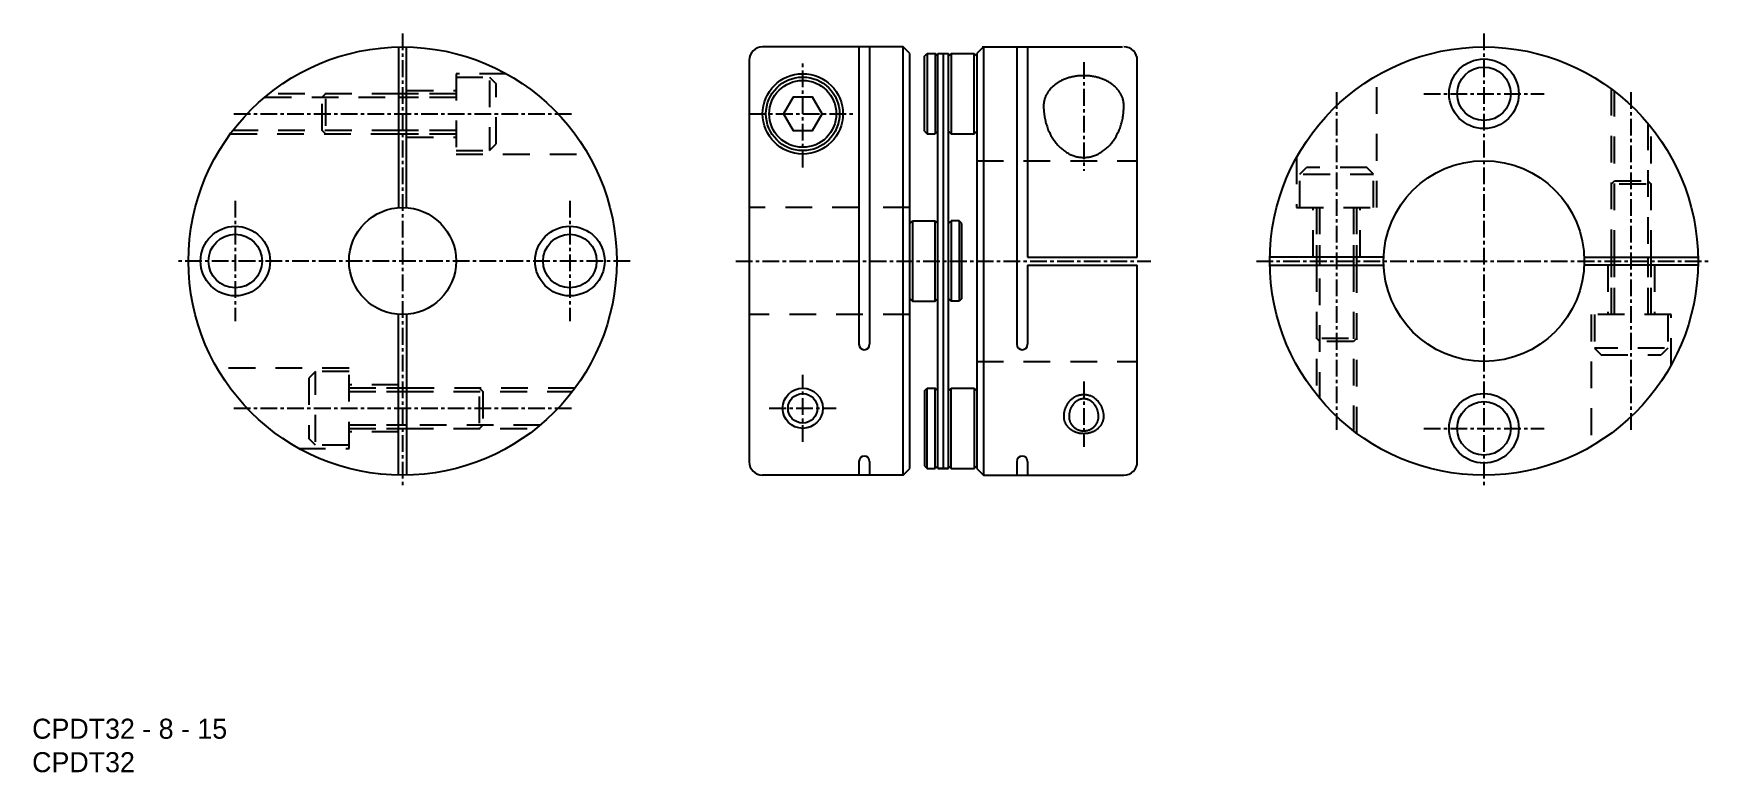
# Model space of a CAD drawing. Extents: x 121 to 246, y 66 to 121.
import ezdxf

# ---------------------------------------------------------------- set-up
doc = ezdxf.new("R2010")
doc.units = 0
doc.linetypes.add('CENTER', pattern=[2, 1.25, -0.25, 0.25, -0.25])
doc.linetypes.add('DASHED', pattern=[3.5, 2, -1.5])
doc.layers.get('0').update_dxf_attribs({"linetype": 'CONTINUOUS'})
doc.layers.add('CENTER', color=1, linetype='CENTER')

msp = doc.modelspace()

# ---------------------------------------------------------------- linework, layer by layer
for p, q in [((148.12, 119.98), (148.12, 107.97)), ((148.72, 107.97), (148.72, 119.98)), ((185.82, 119.98), (175.32, 119.98)), ((182.52, 119.98), (182.52, 97.76)), ((183.32, 119.98), (183.32, 97.76)), ((185.82, 87.98), (185.82, 119.98)), ((186.32, 119.48), (185.82, 119.98)), ((186.32, 88.48), (186.32, 119.48)), ((187.42, 119.28), (187.62, 119.48)), ((187.42, 113.68), (187.42, 119.28)), ((187.62, 119.48), (188.22, 119.48)), ((187.62, 119.48), (187.62, 113.48)), ((188.22, 119.48), (188.22, 113.48)), ((188.42, 119.28), (188.22, 119.48)), ((188.42, 88.48), (188.42, 119.48)), ((188.42, 119.48), (189.22, 119.48)), ((188.82, 119.48), (188.82, 88.48)), ((189.22, 88.48), (189.22, 119.48)), ((189.22, 119.28), (189.42, 119.48)), ((189.42, 119.48), (189.42, 113.48)), ((189.42, 119.48), (191.12, 119.48)), ((191.12, 113.48), (191.12, 119.48)), ((191.12, 119.48), (191.32, 119.28)), ((191.82, 119.98), (191.32, 119.48)), ((191.32, 119.48), (191.32, 88.48)), ((191.32, 119.48), (191.32, 88.48)), ((191.72, 119.98), (202.22, 119.98)), ((191.82, 119.98), (191.82, 87.98)), ((194.32, 119.98), (194.32, 97.76)), ((195.12, 119.98), (195.12, 104.28)), ((174.32, 118.98), (174.32, 88.98)), ((203.32, 104.28), (203.32, 118.98)), ((148.72, 116.48), (148.12, 116.48)), ((148.12, 113.48), (148.72, 113.48)), ((187.42, 113.68), (187.62, 113.48)), ((187.62, 113.48), (188.22, 113.48)), ((188.42, 113.68), (188.22, 113.48)), ((189.22, 113.68), (189.42, 113.48)), ((189.42, 113.48), (191.12, 113.48)), ((191.12, 113.48), (191.32, 113.68)), ((186.32, 106.78), (186.52, 106.98)), ((186.52, 106.98), (188.22, 106.98)), ((186.52, 106.98), (186.52, 100.98)), ((188.22, 100.98), (188.22, 106.98)), ((188.22, 106.98), (188.42, 106.78)), ((189.22, 106.78), (189.42, 106.98)), ((189.42, 106.98), (189.42, 100.98)), ((190.02, 106.98), (189.42, 106.98)), ((190.02, 106.98), (190.02, 100.98)), ((190.22, 106.78), (190.02, 106.98)), ((190.22, 101.18), (190.22, 106.78)), ((195.12, 104.28), (203.32, 104.28)), ((221.73, 104.28), (213.22, 104.28)), ((216.72, 104.28), (216.72, 103.68)), ((219.72, 103.68), (219.72, 104.28)), ((236.71, 104.28), (245.22, 104.28)), ((238.72, 104.28), (238.72, 103.68)), ((241.72, 103.68), (241.72, 104.28)), ((195.12, 103.68), (195.12, 97.76)), ((195.12, 103.68), (203.32, 103.68)), ((203.32, 88.98), (203.32, 103.68)), ((213.22, 103.68), (221.73, 103.68)), ((245.22, 103.68), (236.71, 103.68)), ((186.32, 101.18), (186.52, 100.98)), ((186.52, 100.98), (188.22, 100.98)), ((188.22, 100.98), (188.42, 101.18)), ((189.22, 101.18), (189.42, 100.98)), ((190.02, 100.98), (189.42, 100.98)), ((190.22, 101.18), (190.02, 100.98)), ((148.12, 87.98), (148.12, 99.99)), ((148.72, 99.99), (148.72, 87.98)), ((148.72, 94.48), (148.12, 94.48)), ((187.42, 94.28), (187.62, 94.48)), ((187.42, 94.28), (187.42, 88.68)), ((187.62, 94.48), (188.22, 94.48)), ((187.62, 88.48), (187.62, 94.48)), ((188.22, 88.48), (188.22, 94.48)), ((188.42, 94.28), (188.22, 94.48)), ((189.22, 94.28), (189.42, 94.48)), ((189.42, 88.48), (189.42, 94.48)), ((189.42, 94.48), (191.12, 94.48)), ((191.12, 94.48), (191.12, 88.48)), ((191.12, 94.48), (191.32, 94.28)), ((148.12, 91.48), (148.72, 91.48)), ((185.82, 87.98), (175.32, 87.98)), ((182.52, 89.01), (182.52, 87.98)), ((183.32, 89.01), (183.32, 87.98)), ((185.82, 87.98), (186.32, 88.48)), ((187.42, 88.68), (187.62, 88.48)), ((187.62, 88.48), (188.22, 88.48)), ((188.42, 88.68), (188.22, 88.48)), ((189.22, 88.48), (188.42, 88.48)), ((188.42, 88.48), (189.22, 88.48)), ((189.22, 88.68), (189.42, 88.48)), ((189.42, 88.48), (191.12, 88.48)), ((191.12, 88.48), (191.32, 88.68)), ((191.32, 88.48), (191.82, 87.98)), ((191.82, 87.98), (202.32, 87.98)), ((194.32, 89.01), (194.32, 87.98)), ((195.12, 89.01), (195.12, 87.98))]:
    msp.add_line(p, q)
at = {"color": 3, "linetype": 'DASHED'}
for p, q in [((156.17, 117.98), (152.42, 117.98)), ((152.42, 117.98), (152.42, 111.98)), ((148.72, 116.73), (152.42, 116.73)), ((152.42, 117.73), (154.92, 117.73)), ((154.92, 117.73), (155.42, 117.23)), ((154.92, 117.48), (154.92, 112.23)), ((155.42, 112.73), (155.42, 117.23)), ((221.22, 107.98), (221.22, 117.84)), ((238.72, 116.85), (238.72, 104.28)), ((238.97, 104.28), (238.97, 116.67)), ((138.13, 116.23), (148.12, 116.23)), ((148.12, 116.48), (138.43, 116.48)), ((142.67, 116.48), (142.42, 116.23)), ((142.42, 113.73), (142.42, 115.9)), ((142.67, 116.09), (142.67, 113.48)), ((149.62, 116.48), (148.72, 116.48)), ((148.72, 116.23), (149.62, 116.23)), ((152.42, 116.48), (150.42, 116.48)), ((150.42, 116.23), (152.42, 116.23)), ((241.47, 114.27), (241.47, 104.28)), ((135.55, 113.48), (148.12, 113.48)), ((148.12, 113.73), (135.73, 113.73)), ((142.67, 113.48), (142.42, 113.73)), ((149.62, 113.73), (148.72, 113.73)), ((148.72, 113.48), (149.62, 113.48)), ((148.72, 113.23), (152.42, 113.23)), ((152.42, 113.73), (150.42, 113.73)), ((150.42, 113.48), (152.42, 113.48)), ((241.72, 104.28), (241.72, 113.97)), ((152.42, 112.23), (154.92, 112.23)), ((152.42, 111.98), (162.28, 111.98)), ((154.92, 112.23), (155.42, 112.73)), ((215.22, 111.73), (215.22, 107.98)), ((191.32, 111.48), (203.32, 111.48)), ((215.47, 110.48), (215.97, 110.98)), ((215.47, 107.98), (215.47, 110.48)), ((215.72, 110.48), (220.97, 110.48)), ((220.47, 110.98), (215.97, 110.98)), ((220.97, 110.48), (220.47, 110.98)), ((220.97, 107.98), (220.97, 110.48)), ((238.72, 109.73), (238.97, 109.98)), ((241.33, 109.73), (238.72, 109.73)), ((238.97, 109.98), (241.14, 109.98)), ((241.72, 109.73), (241.47, 109.98)), ((182.52, 107.98), (174.32, 107.98)), ((186.32, 107.98), (183.32, 107.98)), ((215.22, 107.98), (221.22, 107.98)), ((216.47, 104.28), (216.47, 107.98)), ((216.72, 107.98), (216.72, 105.98)), ((216.97, 105.98), (216.97, 107.98)), ((219.47, 107.98), (219.47, 105.98)), ((219.72, 105.98), (219.72, 107.98)), ((219.97, 104.28), (219.97, 107.98)), ((216.72, 105.18), (216.72, 104.28)), ((216.97, 104.28), (216.97, 105.18)), ((219.47, 105.18), (219.47, 104.28)), ((219.72, 104.28), (219.72, 105.18)), ((216.72, 103.68), (216.72, 93.99)), ((216.97, 93.69), (216.97, 103.68)), ((219.47, 103.68), (219.47, 91.29)), ((219.72, 91.1), (219.72, 103.68)), ((238.47, 103.68), (238.47, 99.98)), ((238.72, 103.68), (238.72, 102.78)), ((238.97, 102.78), (238.97, 103.68)), ((241.47, 103.68), (241.47, 102.78)), ((241.72, 102.78), (241.72, 103.68)), ((241.97, 103.68), (241.97, 99.98)), ((238.72, 101.98), (238.72, 99.98)), ((238.97, 99.98), (238.97, 101.98)), ((241.47, 101.98), (241.47, 99.98)), ((241.72, 99.98), (241.72, 101.98)), ((186.32, 99.98), (174.32, 99.98)), ((237.22, 99.98), (237.22, 90.12)), ((243.22, 99.98), (237.22, 99.98)), ((237.47, 99.98), (237.47, 97.48)), ((242.97, 99.98), (242.97, 97.48)), ((243.22, 96.23), (243.22, 99.98)), ((216.72, 98.23), (216.97, 97.98)), ((217.11, 98.23), (219.72, 98.23)), ((219.47, 97.98), (217.3, 97.98)), ((219.72, 98.23), (219.47, 97.98)), ((242.72, 97.48), (237.47, 97.48)), ((237.47, 97.48), (237.97, 96.98)), ((237.97, 96.98), (242.47, 96.98)), ((242.97, 97.48), (242.47, 96.98)), ((144.42, 95.98), (134.56, 95.98)), ((141.92, 95.73), (141.42, 95.23)), ((141.92, 90.48), (141.92, 95.73)), ((144.42, 95.73), (141.92, 95.73)), ((144.42, 89.98), (144.42, 95.98)), ((191.32, 96.48), (203.32, 96.48)), ((141.42, 95.23), (141.42, 90.73)), ((148.12, 94.73), (144.42, 94.73)), ((146.42, 94.48), (144.42, 94.48)), ((144.42, 94.23), (146.42, 94.23)), ((148.12, 94.48), (147.22, 94.48)), ((147.22, 94.23), (148.12, 94.23)), ((161.29, 94.48), (148.72, 94.48)), ((148.72, 94.23), (161.11, 94.23)), ((154.17, 94.48), (154.42, 94.23)), ((154.17, 91.87), (154.17, 94.48)), ((154.42, 94.23), (154.42, 92.05)), ((146.42, 91.73), (144.42, 91.73)), ((148.12, 91.73), (147.22, 91.73)), ((158.71, 91.73), (148.72, 91.73)), ((154.17, 91.48), (154.42, 91.73)), ((141.92, 90.23), (141.42, 90.73)), ((144.42, 91.48), (146.42, 91.48)), ((148.12, 91.23), (144.42, 91.23)), ((147.22, 91.48), (148.12, 91.48)), ((148.72, 91.48), (158.41, 91.48)), ((140.67, 89.98), (144.42, 89.98)), ((144.42, 90.23), (141.92, 90.23))]:
    msp.add_line(p, q, dxfattribs=at)
at = {"color": 3}
for p, q in [((148.12, 116.23), (148.72, 116.23)), ((148.72, 113.73), (148.12, 113.73)), ((216.97, 103.68), (216.97, 104.28)), ((219.47, 104.28), (219.47, 103.68)), ((238.97, 103.68), (238.97, 104.28)), ((241.47, 104.28), (241.47, 103.68)), ((148.12, 94.23), (148.72, 94.23)), ((148.72, 91.73), (148.12, 91.73))]:
    msp.add_line(p, q, dxfattribs=at)
msp.add_lwpolyline([(177.6, 116.23), (176.88, 114.98), (177.6, 113.73), (179.04, 113.73), (179.76, 114.98), (179.04, 116.23)], close=True)
for points in [[(202.32, 115.6, 0), (202.32, 115.65, 0), (202.32, 115.71, 0), (202.31, 115.76, 0), (202.3, 115.82, 0), (202.3, 115.87, 0), (202.29, 115.93, 0), (202.27, 115.98, 0), (202.26, 116.03, 0), (202.25, 116.09, 0), (202.23, 116.14, 0), (202.21, 116.19, 0), (202.19, 116.25, 0), (202.17, 116.3, 0), (202.14, 116.35, 0), (202.12, 116.4, 0), (202.09, 116.45, 0), (202.06, 116.5, 0), (202.03, 116.55, 0), (202, 116.6, 0), (201.96, 116.65, 0), (201.93, 116.7, 0), (201.89, 116.75, 0), (201.85, 116.79, 0), (201.81, 116.84, 0), (201.77, 116.89, 0), (201.73, 116.93, 0), (201.68, 116.97, 0), (201.64, 117.02, 0), (201.59, 117.06, 0), (201.54, 117.1, 0), (201.49, 117.14, 0), (201.44, 117.18, 0), (201.39, 117.22, 0), (201.33, 117.26, 0), (201.28, 117.29, 0), (201.22, 117.33, 0), (201.16, 117.36, 0), (201.11, 117.39, 0), (201.05, 117.43, 0), (200.99, 117.46, 0), (200.92, 117.49, 0), (200.86, 117.52, 0), (200.8, 117.54, 0), (200.73, 117.57, 0), (200.67, 117.6, 0), (200.6, 117.62, 0), (200.53, 117.64, 0), (200.47, 117.66, 0), (200.4, 117.69, 0), (200.33, 117.7, 0), (200.26, 117.72, 0), (200.19, 117.74, 0), (200.12, 117.75, 0), (200.05, 117.77, 0), (199.98, 117.78, 0), (199.9, 117.79, 0), (199.83, 117.8, 0), (199.76, 117.81, 0), (199.69, 117.82, 0), (199.61, 117.82, 0), (199.54, 117.83, 0), (199.47, 117.83, 0), (199.39, 117.83, 0), (199.32, 117.84, 0), (199.25, 117.83, 0), (199.17, 117.83, 0), (199.1, 117.83, 0), (199.03, 117.82, 0), (198.95, 117.82, 0), (198.88, 117.81, 0), (198.81, 117.8, 0), (198.73, 117.79, 0), (198.66, 117.78, 0), (198.59, 117.77, 0), (198.52, 117.75, 0), (198.45, 117.74, 0), (198.38, 117.72, 0), (198.31, 117.7, 0), (198.24, 117.69, 0), (198.17, 117.66, 0), (198.1, 117.64, 0), (198.04, 117.62, 0), (197.97, 117.6, 0), (197.9, 117.57, 0), (197.84, 117.54, 0), (197.78, 117.52, 0), (197.71, 117.49, 0), (197.65, 117.46, 0), (197.59, 117.43, 0), (197.53, 117.39, 0), (197.47, 117.36, 0), (197.42, 117.33, 0), (197.36, 117.29, 0), (197.3, 117.26, 0), (197.25, 117.22, 0), (197.2, 117.18, 0), (197.15, 117.14, 0), (197.1, 117.1, 0), (197.05, 117.06, 0), (197, 117.02, 0), (196.95, 116.97, 0), (196.91, 116.93, 0), (196.87, 116.89, 0), (196.82, 116.84, 0), (196.78, 116.79, 0), (196.75, 116.75, 0), (196.71, 116.7, 0), (196.67, 116.65, 0), (196.64, 116.6, 0), (196.61, 116.55, 0), (196.58, 116.5, 0), (196.55, 116.45, 0), (196.52, 116.4, 0), (196.49, 116.35, 0), (196.47, 116.3, 0), (196.45, 116.25, 0), (196.43, 116.19, 0), (196.41, 116.14, 0), (196.39, 116.09, 0), (196.38, 116.03, 0), (196.36, 115.98, 0), (196.35, 115.93, 0), (196.34, 115.87, 0), (196.33, 115.82, 0), (196.33, 115.76, 0), (196.32, 115.71, 0), (196.32, 115.65, 0), (196.32, 115.6, 0)], [(196.32, 115.6, 0), (196.32, 115.5, 0), (196.32, 115.41, 0), (196.33, 115.31, 0), (196.33, 115.22, 0), (196.34, 115.12, 0), (196.35, 115.03, 0), (196.36, 114.94, 0), (196.38, 114.84, 0), (196.39, 114.75, 0), (196.41, 114.66, 0), (196.43, 114.56, 0), (196.45, 114.47, 0), (196.47, 114.38, 0), (196.49, 114.29, 0), (196.52, 114.2, 0), (196.55, 114.12, 0), (196.58, 114.03, 0), (196.61, 113.94, 0), (196.64, 113.86, 0), (196.67, 113.77, 0), (196.71, 113.69, 0), (196.75, 113.61, 0), (196.78, 113.53, 0), (196.82, 113.45, 0), (196.87, 113.37, 0), (196.91, 113.29, 0), (196.95, 113.21, 0), (197, 113.14, 0), (197.05, 113.07, 0), (197.1, 113, 0), (197.15, 112.93, 0), (197.2, 112.86, 0), (197.25, 112.79, 0), (197.3, 112.73, 0), (197.36, 112.67, 0), (197.42, 112.6, 0), (197.47, 112.54, 0), (197.53, 112.49, 0), (197.59, 112.43, 0), (197.65, 112.38, 0), (197.71, 112.33, 0), (197.78, 112.28, 0), (197.84, 112.23, 0), (197.9, 112.18, 0), (197.97, 112.14, 0), (198.04, 112.1, 0), (198.1, 112.06, 0), (198.17, 112.02, 0), (198.24, 111.98, 0), (198.31, 111.95, 0), (198.38, 111.92, 0), (198.45, 111.89, 0), (198.52, 111.87, 0), (198.59, 111.84, 0), (198.66, 111.82, 0), (198.73, 111.8, 0), (198.81, 111.78, 0), (198.88, 111.77, 0), (198.95, 111.75, 0), (199.03, 111.74, 0), (199.1, 111.74, 0), (199.17, 111.73, 0), (199.25, 111.73, 0), (199.32, 111.72, 0), (199.39, 111.73, 0), (199.47, 111.73, 0), (199.54, 111.74, 0), (199.61, 111.74, 0), (199.69, 111.75, 0), (199.76, 111.77, 0), (199.83, 111.78, 0), (199.9, 111.8, 0), (199.98, 111.82, 0), (200.05, 111.84, 0), (200.12, 111.87, 0), (200.19, 111.89, 0), (200.26, 111.92, 0), (200.33, 111.95, 0), (200.4, 111.98, 0), (200.47, 112.02, 0), (200.53, 112.06, 0), (200.6, 112.1, 0), (200.67, 112.14, 0), (200.73, 112.18, 0), (200.8, 112.23, 0), (200.86, 112.28, 0), (200.92, 112.33, 0), (200.99, 112.38, 0), (201.05, 112.43, 0), (201.11, 112.49, 0), (201.16, 112.54, 0), (201.22, 112.6, 0), (201.28, 112.67, 0), (201.33, 112.73, 0), (201.39, 112.79, 0), (201.44, 112.86, 0), (201.49, 112.93, 0), (201.54, 113, 0), (201.59, 113.07, 0), (201.64, 113.14, 0), (201.68, 113.21, 0), (201.73, 113.29, 0), (201.77, 113.37, 0), (201.81, 113.45, 0), (201.85, 113.53, 0), (201.89, 113.61, 0), (201.93, 113.69, 0), (201.96, 113.77, 0), (202, 113.86, 0), (202.03, 113.94, 0), (202.06, 114.03, 0), (202.09, 114.12, 0), (202.12, 114.2, 0), (202.14, 114.29, 0), (202.17, 114.38, 0), (202.19, 114.47, 0), (202.21, 114.56, 0), (202.23, 114.66, 0), (202.25, 114.75, 0), (202.26, 114.84, 0), (202.27, 114.94, 0), (202.29, 115.03, 0), (202.3, 115.12, 0), (202.3, 115.22, 0), (202.31, 115.31, 0), (202.32, 115.41, 0), (202.32, 115.5, 0), (202.32, 115.6, 0)], [(200.42, 92.36, 0), (200.42, 92.39, 0), (200.42, 92.42, 0), (200.42, 92.46, 0), (200.41, 92.49, 0), (200.41, 92.52, 0), (200.41, 92.55, 0), (200.4, 92.59, 0), (200.4, 92.62, 0), (200.39, 92.65, 0), (200.39, 92.68, 0), (200.38, 92.71, 0), (200.37, 92.74, 0), (200.36, 92.78, 0), (200.35, 92.81, 0), (200.35, 92.84, 0), (200.34, 92.87, 0), (200.32, 92.9, 0), (200.31, 92.93, 0), (200.3, 92.96, 0), (200.29, 92.99, 0), (200.28, 93.01, 0), (200.26, 93.04, 0), (200.25, 93.07, 0), (200.23, 93.1, 0), (200.22, 93.12, 0), (200.2, 93.15, 0), (200.19, 93.18, 0), (200.17, 93.2, 0), (200.15, 93.23, 0), (200.13, 93.25, 0), (200.12, 93.27, 0), (200.1, 93.3, 0), (200.08, 93.32, 0), (200.06, 93.34, 0), (200.04, 93.36, 0), (200.02, 93.39, 0), (200, 93.41, 0), (199.97, 93.43, 0), (199.95, 93.44, 0), (199.93, 93.46, 0), (199.91, 93.48, 0), (199.88, 93.5, 0), (199.86, 93.51, 0), (199.84, 93.53, 0), (199.81, 93.54, 0), (199.79, 93.56, 0), (199.76, 93.57, 0), (199.74, 93.59, 0), (199.71, 93.6, 0), (199.69, 93.61, 0), (199.66, 93.62, 0), (199.64, 93.63, 0), (199.61, 93.64, 0), (199.59, 93.65, 0), (199.56, 93.65, 0), (199.53, 93.66, 0), (199.51, 93.67, 0), (199.48, 93.67, 0), (199.45, 93.68, 0), (199.43, 93.68, 0), (199.4, 93.68, 0), (199.37, 93.68, 0), (199.35, 93.69, 0), (199.32, 93.69, 0), (199.29, 93.69, 0), (199.27, 93.68, 0), (199.24, 93.68, 0), (199.21, 93.68, 0), (199.18, 93.68, 0), (199.16, 93.67, 0), (199.13, 93.67, 0), (199.1, 93.66, 0), (199.08, 93.65, 0), (199.05, 93.65, 0), (199.03, 93.64, 0), (199, 93.63, 0), (198.97, 93.62, 0), (198.95, 93.61, 0), (198.92, 93.6, 0), (198.9, 93.59, 0), (198.87, 93.57, 0), (198.85, 93.56, 0), (198.82, 93.54, 0), (198.8, 93.53, 0), (198.78, 93.51, 0), (198.75, 93.5, 0), (198.73, 93.48, 0), (198.71, 93.46, 0), (198.69, 93.44, 0), (198.66, 93.43, 0), (198.64, 93.41, 0), (198.62, 93.39, 0), (198.6, 93.36, 0), (198.58, 93.34, 0), (198.56, 93.32, 0), (198.54, 93.3, 0), (198.52, 93.27, 0), (198.5, 93.25, 0), (198.49, 93.23, 0), (198.47, 93.2, 0), (198.45, 93.18, 0), (198.44, 93.15, 0), (198.42, 93.12, 0), (198.4, 93.1, 0), (198.39, 93.07, 0), (198.38, 93.04, 0), (198.36, 93.01, 0), (198.35, 92.99, 0), (198.34, 92.96, 0), (198.32, 92.93, 0), (198.31, 92.9, 0), (198.3, 92.87, 0), (198.29, 92.84, 0), (198.28, 92.81, 0), (198.27, 92.78, 0), (198.27, 92.74, 0), (198.26, 92.71, 0), (198.25, 92.68, 0), (198.25, 92.65, 0), (198.24, 92.62, 0), (198.24, 92.59, 0), (198.23, 92.55, 0), (198.23, 92.52, 0), (198.22, 92.49, 0), (198.22, 92.46, 0), (198.22, 92.42, 0), (198.22, 92.39, 0), (198.22, 92.36, 0)], [(198.22, 92.36, 0), (198.22, 92.33, 0), (198.22, 92.31, 0), (198.22, 92.28, 0), (198.22, 92.26, 0), (198.23, 92.23, 0), (198.23, 92.2, 0), (198.24, 92.18, 0), (198.24, 92.15, 0), (198.25, 92.13, 0), (198.25, 92.1, 0), (198.26, 92.08, 0), (198.27, 92.05, 0), (198.27, 92.03, 0), (198.28, 92, 0), (198.29, 91.98, 0), (198.3, 91.95, 0), (198.31, 91.93, 0), (198.32, 91.9, 0), (198.34, 91.88, 0), (198.35, 91.86, 0), (198.36, 91.83, 0), (198.38, 91.81, 0), (198.39, 91.79, 0), (198.4, 91.77, 0), (198.42, 91.75, 0), (198.44, 91.72, 0), (198.45, 91.7, 0), (198.47, 91.68, 0), (198.49, 91.66, 0), (198.5, 91.64, 0), (198.52, 91.62, 0), (198.54, 91.61, 0), (198.56, 91.59, 0), (198.58, 91.57, 0), (198.6, 91.55, 0), (198.62, 91.53, 0), (198.64, 91.52, 0), (198.66, 91.5, 0), (198.69, 91.49, 0), (198.71, 91.47, 0), (198.73, 91.46, 0), (198.75, 91.44, 0), (198.78, 91.43, 0), (198.8, 91.42, 0), (198.82, 91.41, 0), (198.85, 91.4, 0), (198.87, 91.38, 0), (198.9, 91.37, 0), (198.92, 91.36, 0), (198.95, 91.36, 0), (198.97, 91.35, 0), (199, 91.34, 0), (199.03, 91.33, 0), (199.05, 91.32, 0), (199.08, 91.32, 0), (199.1, 91.31, 0), (199.13, 91.31, 0), (199.16, 91.3, 0), (199.18, 91.3, 0), (199.21, 91.3, 0), (199.24, 91.3, 0), (199.27, 91.29, 0), (199.29, 91.29, 0), (199.32, 91.29, 0), (199.35, 91.29, 0), (199.37, 91.29, 0), (199.4, 91.3, 0), (199.43, 91.3, 0), (199.45, 91.3, 0), (199.48, 91.3, 0), (199.51, 91.31, 0), (199.53, 91.31, 0), (199.56, 91.32, 0), (199.59, 91.32, 0), (199.61, 91.33, 0), (199.64, 91.34, 0), (199.66, 91.35, 0), (199.69, 91.36, 0), (199.71, 91.36, 0), (199.74, 91.37, 0), (199.76, 91.38, 0), (199.79, 91.4, 0), (199.81, 91.41, 0), (199.84, 91.42, 0), (199.86, 91.43, 0), (199.88, 91.44, 0), (199.91, 91.46, 0), (199.93, 91.47, 0), (199.95, 91.49, 0), (199.97, 91.5, 0), (200, 91.52, 0), (200.02, 91.53, 0), (200.04, 91.55, 0), (200.06, 91.57, 0), (200.08, 91.59, 0), (200.1, 91.61, 0), (200.12, 91.62, 0), (200.13, 91.64, 0), (200.15, 91.66, 0), (200.17, 91.68, 0), (200.19, 91.7, 0), (200.2, 91.72, 0), (200.22, 91.75, 0), (200.23, 91.77, 0), (200.25, 91.79, 0), (200.26, 91.81, 0), (200.28, 91.83, 0), (200.29, 91.86, 0), (200.3, 91.88, 0), (200.31, 91.9, 0), (200.32, 91.93, 0), (200.34, 91.95, 0), (200.35, 91.98, 0), (200.35, 92, 0), (200.36, 92.03, 0), (200.37, 92.05, 0), (200.38, 92.08, 0), (200.39, 92.1, 0), (200.39, 92.13, 0), (200.4, 92.15, 0), (200.4, 92.18, 0), (200.41, 92.2, 0), (200.41, 92.23, 0), (200.41, 92.26, 0), (200.42, 92.28, 0), (200.42, 92.31, 0), (200.42, 92.33, 0), (200.42, 92.36, 0)]]:
    msp.add_polyline3d(points)
for points in [[(200.82, 92.36, 0), (200.82, 92.4, 0), (200.82, 92.44, 0), (200.82, 92.48, 0), (200.81, 92.52, 0), (200.81, 92.56, 0), (200.8, 92.6, 0), (200.8, 92.64, 0), (200.79, 92.68, 0), (200.78, 92.72, 0), (200.77, 92.76, 0), (200.76, 92.79, 0), (200.75, 92.83, 0), (200.74, 92.87, 0), (200.73, 92.91, 0), (200.72, 92.95, 0), (200.7, 92.98, 0), (200.69, 93.02, 0), (200.68, 93.06, 0), (200.66, 93.09, 0), (200.64, 93.13, 0), (200.62, 93.16, 0), (200.61, 93.2, 0), (200.59, 93.23, 0), (200.57, 93.27, 0), (200.55, 93.3, 0), (200.52, 93.33, 0), (200.5, 93.36, 0), (200.48, 93.39, 0), (200.45, 93.43, 0), (200.43, 93.46, 0), (200.41, 93.48, 0), (200.38, 93.51, 0), (200.35, 93.54, 0), (200.33, 93.57, 0), (200.3, 93.6, 0), (200.27, 93.62, 0), (200.24, 93.65, 0), (200.21, 93.67, 0), (200.18, 93.69, 0), (200.15, 93.72, 0), (200.12, 93.74, 0), (200.09, 93.76, 0), (200.06, 93.78, 0), (200.03, 93.8, 0), (199.99, 93.82, 0), (199.96, 93.83, 0), (199.93, 93.85, 0), (199.89, 93.87, 0), (199.86, 93.88, 0), (199.82, 93.9, 0), (199.79, 93.91, 0), (199.75, 93.92, 0), (199.72, 93.93, 0), (199.68, 93.94, 0), (199.65, 93.95, 0), (199.61, 93.96, 0), (199.58, 93.97, 0), (199.54, 93.97, 0), (199.5, 93.98, 0), (199.47, 93.98, 0), (199.43, 93.99, 0), (199.39, 93.99, 0), (199.36, 93.99, 0), (199.32, 93.99, 0), (199.28, 93.99, 0), (199.25, 93.99, 0), (199.21, 93.99, 0), (199.17, 93.98, 0), (199.14, 93.98, 0), (199.1, 93.97, 0), (199.06, 93.97, 0), (199.03, 93.96, 0), (198.99, 93.95, 0), (198.95, 93.94, 0), (198.92, 93.93, 0), (198.88, 93.92, 0), (198.85, 93.91, 0), (198.81, 93.9, 0), (198.78, 93.88, 0), (198.75, 93.87, 0), (198.71, 93.85, 0), (198.68, 93.83, 0), (198.64, 93.82, 0), (198.61, 93.8, 0), (198.58, 93.78, 0), (198.55, 93.76, 0), (198.52, 93.74, 0), (198.49, 93.72, 0), (198.46, 93.69, 0), (198.43, 93.67, 0), (198.4, 93.65, 0), (198.37, 93.62, 0), (198.34, 93.6, 0), (198.31, 93.57, 0), (198.28, 93.54, 0), (198.26, 93.51, 0), (198.23, 93.48, 0), (198.21, 93.46, 0), (198.18, 93.43, 0), (198.16, 93.39, 0), (198.14, 93.36, 0), (198.11, 93.33, 0), (198.09, 93.3, 0), (198.07, 93.27, 0), (198.05, 93.23, 0), (198.03, 93.2, 0), (198.01, 93.16, 0), (198, 93.13, 0), (197.98, 93.09, 0), (197.96, 93.06, 0), (197.95, 93.02, 0), (197.93, 92.98, 0), (197.92, 92.95, 0), (197.91, 92.91, 0), (197.89, 92.87, 0), (197.88, 92.83, 0), (197.87, 92.79, 0), (197.86, 92.76, 0), (197.86, 92.72, 0), (197.85, 92.68, 0), (197.84, 92.64, 0), (197.84, 92.6, 0), (197.83, 92.56, 0), (197.83, 92.52, 0), (197.82, 92.48, 0), (197.82, 92.44, 0), (197.82, 92.4, 0), (197.82, 92.36, 0)], [(197.82, 92.36, 0), (197.82, 92.33, 0), (197.82, 92.3, 0), (197.82, 92.27, 0), (197.83, 92.24, 0), (197.83, 92.21, 0), (197.84, 92.18, 0), (197.84, 92.15, 0), (197.85, 92.11, 0), (197.86, 92.08, 0), (197.86, 92.05, 0), (197.87, 92.02, 0), (197.88, 92, 0), (197.89, 91.97, 0), (197.91, 91.94, 0), (197.92, 91.91, 0), (197.93, 91.88, 0), (197.95, 91.85, 0), (197.96, 91.82, 0), (197.98, 91.8, 0), (198, 91.77, 0), (198.01, 91.74, 0), (198.03, 91.71, 0), (198.05, 91.69, 0), (198.07, 91.66, 0), (198.09, 91.64, 0), (198.11, 91.61, 0), (198.14, 91.59, 0), (198.16, 91.56, 0), (198.18, 91.54, 0), (198.21, 91.52, 0), (198.23, 91.49, 0), (198.26, 91.47, 0), (198.28, 91.45, 0), (198.31, 91.43, 0), (198.34, 91.41, 0), (198.37, 91.39, 0), (198.4, 91.37, 0), (198.43, 91.35, 0), (198.46, 91.33, 0), (198.49, 91.32, 0), (198.52, 91.3, 0), (198.55, 91.28, 0), (198.58, 91.27, 0), (198.61, 91.25, 0), (198.64, 91.24, 0), (198.68, 91.22, 0), (198.71, 91.21, 0), (198.75, 91.2, 0), (198.78, 91.19, 0), (198.81, 91.18, 0), (198.85, 91.17, 0), (198.88, 91.16, 0), (198.92, 91.15, 0), (198.95, 91.14, 0), (198.99, 91.13, 0), (199.03, 91.13, 0), (199.06, 91.12, 0), (199.1, 91.12, 0), (199.14, 91.11, 0), (199.17, 91.11, 0), (199.21, 91.11, 0), (199.25, 91.11, 0), (199.28, 91.1, 0), (199.32, 91.1, 0), (199.36, 91.1, 0), (199.39, 91.11, 0), (199.43, 91.11, 0), (199.47, 91.11, 0), (199.5, 91.11, 0), (199.54, 91.12, 0), (199.58, 91.12, 0), (199.61, 91.13, 0), (199.65, 91.13, 0), (199.68, 91.14, 0), (199.72, 91.15, 0), (199.75, 91.16, 0), (199.79, 91.17, 0), (199.82, 91.18, 0), (199.86, 91.19, 0), (199.89, 91.2, 0), (199.93, 91.21, 0), (199.96, 91.22, 0), (199.99, 91.24, 0), (200.03, 91.25, 0), (200.06, 91.27, 0), (200.09, 91.28, 0), (200.12, 91.3, 0), (200.15, 91.32, 0), (200.18, 91.33, 0), (200.21, 91.35, 0), (200.24, 91.37, 0), (200.27, 91.39, 0), (200.3, 91.41, 0), (200.33, 91.43, 0), (200.35, 91.45, 0), (200.38, 91.47, 0), (200.41, 91.49, 0), (200.43, 91.52, 0), (200.45, 91.54, 0), (200.48, 91.56, 0), (200.5, 91.59, 0), (200.52, 91.61, 0), (200.55, 91.64, 0), (200.57, 91.66, 0), (200.59, 91.69, 0), (200.61, 91.71, 0), (200.62, 91.74, 0), (200.64, 91.77, 0), (200.66, 91.8, 0), (200.68, 91.82, 0), (200.69, 91.85, 0), (200.7, 91.88, 0), (200.72, 91.91, 0), (200.73, 91.94, 0), (200.74, 91.97, 0), (200.75, 92, 0), (200.76, 92.02, 0), (200.77, 92.05, 0), (200.78, 92.08, 0), (200.79, 92.11, 0), (200.8, 92.15, 0), (200.8, 92.18, 0), (200.81, 92.21, 0), (200.81, 92.24, 0), (200.82, 92.27, 0), (200.82, 92.3, 0), (200.82, 92.33, 0), (200.82, 92.36, 0)]]:
    msp.add_polyline3d(points, dxfattribs=at)
for centre, radius in [((148.42, 103.98), 16), ((229.22, 103.98), 16), ((178.32, 114.98), 3), ((229.22, 116.48), 2.6), ((229.22, 116.48), 2), ((178.32, 114.98), 2.75), ((178.32, 114.98), 2.5), ((229.22, 103.98), 7.5), ((148.42, 103.98), 4), ((135.92, 103.98), 2.6), ((160.92, 103.98), 2.6), ((135.92, 103.98), 2), ((160.92, 103.98), 2), ((178.32, 92.98), 1.1), ((229.22, 91.48), 2.6), ((229.22, 91.48), 2)]:
    msp.add_circle(centre, radius)
msp.add_circle((178.32, 92.98), 1.5, dxfattribs=at)
for centre, radius, start, end in [((175.32, 118.98), 1, 90, 180), ((202.32, 118.98), 1, 0, 90), ((182.92, 97.76), 0.4, 180, 0), ((194.72, 97.76), 0.4, 180, 0), ((182.92, 89.01), 0.4, 0, 180), ((194.72, 89.01), 0.4, 0, 180), ((175.32, 88.98), 1, 180, 270), ((202.32, 88.98), 1, 270, 0)]:
    msp.add_arc(centre, radius, start, end)
at = {"layer": 'CENTER', "linetype": 'CENTER'}
for p, q in [((148.42, 120.98), (148.42, 86.98)), ((229.22, 120.98), (229.22, 86.98)), ((178.32, 110.98), (178.32, 118.98)), ((199.32, 118.84), (199.32, 110.73)), ((218.22, 91.36), (218.22, 116.6)), ((240.22, 91.36), (240.22, 116.6)), ((135.8, 114.98), (161.04, 114.98)), ((174.32, 114.98), (182.32, 114.98)), ((165.42, 103.98), (131.42, 103.98)), ((173.32, 103.98), (204.32, 103.98)), ((212.22, 103.98), (246.22, 103.98)), ((178.32, 90.48), (178.32, 95.48)), ((199.32, 94.99), (199.32, 90.1)), ((135.8, 92.98), (161.04, 92.98)), ((175.82, 92.98), (180.82, 92.98))]:
    msp.add_line(p, q, dxfattribs=at)
at = {"layer": 'CENTER'}
for p, q in [((224.72, 116.48), (233.72, 116.48)), ((135.92, 108.48), (135.92, 99.48)), ((160.92, 108.48), (160.92, 99.48)), ((224.72, 91.48), (233.72, 91.48))]:
    msp.add_line(p, q, dxfattribs=at)

# ---------------------------------------------------------------- texts
at = {"linetype": 'CONTINUOUS'}
for s, height, p in [('CPDT32 - 8 - 15', 1.4969, (120.74, 68.29)), ('CPDT32', 1.497, (120.74, 65.79))]:
    msp.add_text(s, height=height, dxfattribs=at).set_placement(p)

doc.saveas('drawing.dxf')
